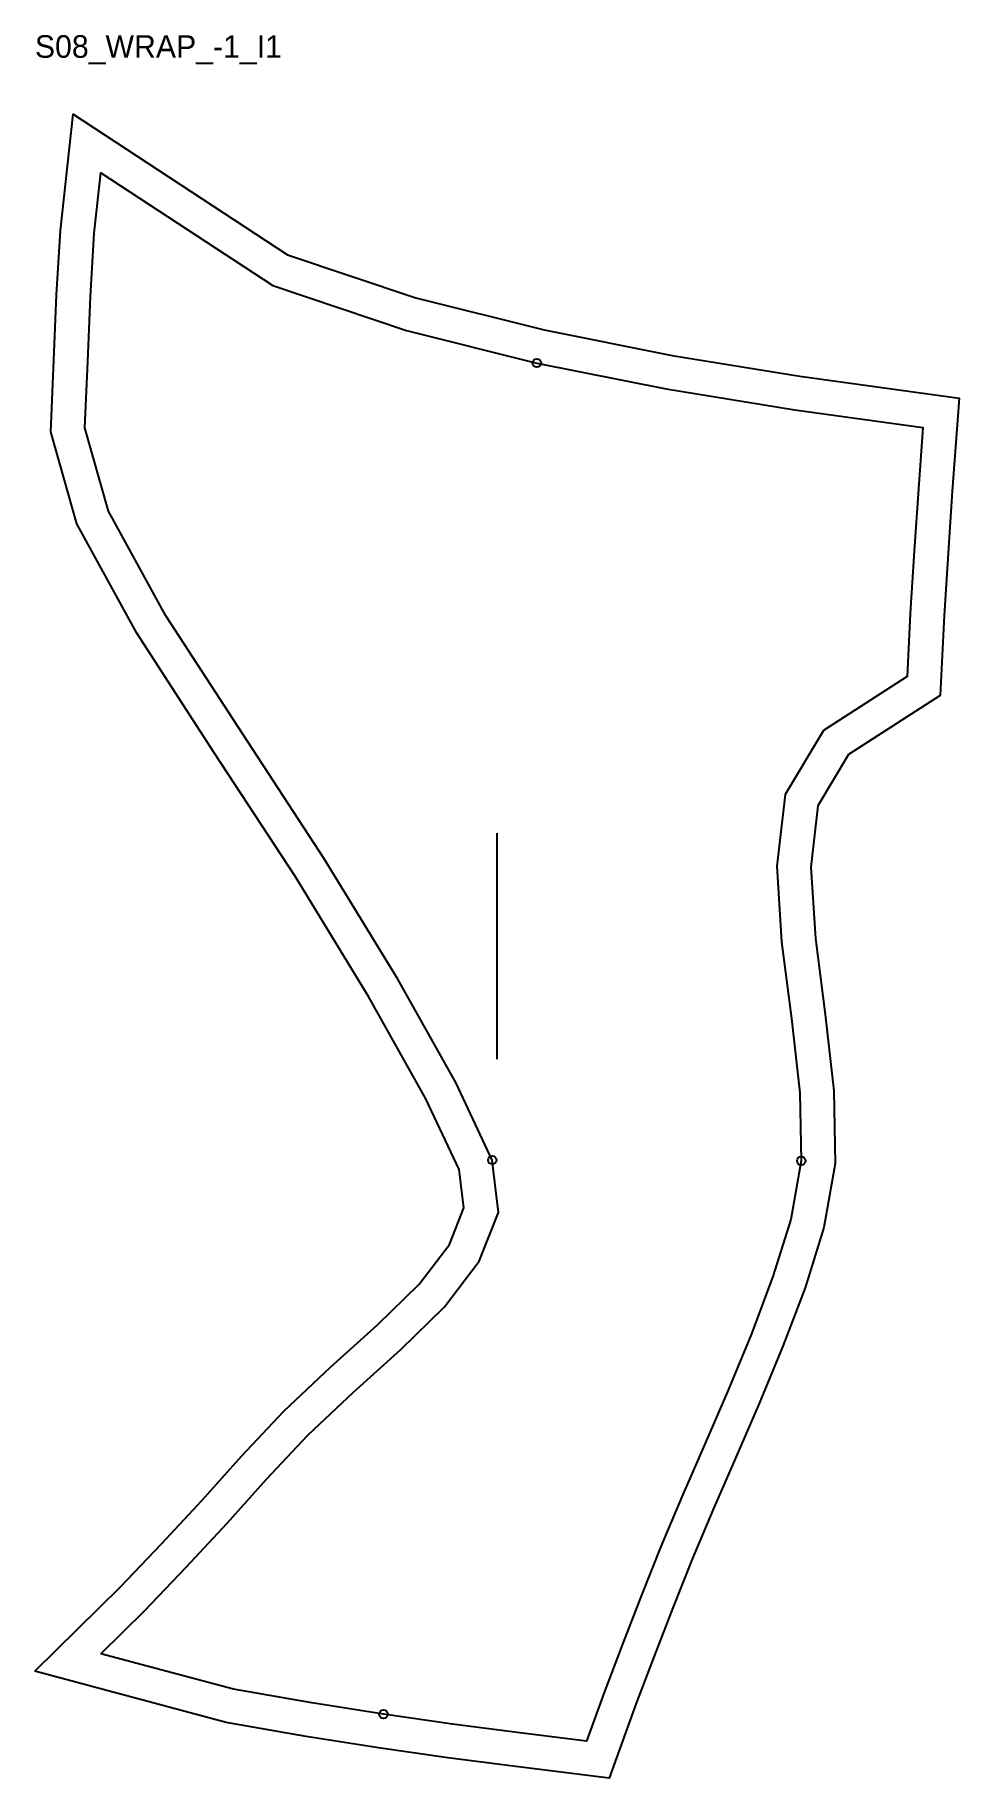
# Model space of a CAD drawing. Header units: millimetres. Extents: x -23 to 304, y -44 to 573.
import ezdxf

# ---------------------------------------------------------------- set-up
doc = ezdxf.new("R2010")
doc.units = ezdxf.units.MM
for name, color, linetype in [('CUT', 1, 'Continuous'), ('GRAIN', 3, 'Continuous'), ('ID', 7, 'Continuous'), ('NOTCH', 2, 'Continuous'), ('SEAM', 5, 'Continuous')]:
    doc.layers.add(name, color=color, linetype=linetype)

msp = doc.modelspace()

# ---------------------------------------------------------------- linework, layer by layer
at = {"layer": 'CUT'}
msp.add_lwpolyline([(-23.33, -6.18), (6.85, 23.63), (21.51, 38.95), (35.81, 54.38), (49.83, 70), (64.7, 85.89), (81.31, 101.52), (97.92, 116.46), (112.63, 130.88), (123.34, 144.93), (128.4, 157.88), (126.84, 171.53), (115.04, 196.54), (94.69, 232.8), (68.89, 275.17), (40.16, 319.06), (12.72, 361.42), (-8.48, 400.11), (-17.69, 432.7), (-16.59, 458.09), (-15.64, 481.26), (-14.3, 504.06), (-9.8, 545.18), (66.1, 495.44), (111.5, 480.19), (156.91, 468.79), (202.14, 459.78), (247.31, 452.4), (303.71, 444.61), (301.3, 411.66), (299.8, 389.73), (298.37, 367.69), (297, 339.3), (264.57, 318.46), (253.77, 300.31), (251.2, 278.59), (252.84, 253.32), (256.31, 226.42), (259.36, 199.42), (259.87, 173.68), (255.89, 150.93), (249.19, 129.65), (241.37, 108.92), (233, 88.7), (224.59, 69.26), (216.59, 50.89), (209.3, 33.5), (202.43, 16.32), (195.76, -0.8), (189.34, -17.88), (179.89, -44.02), (146.81, -39.94), (122.81, -36.78), (98.24, -33.25), (72.66, -29.22), (44.33, -24.28), (-23.33, -6.18)], close=True, dxfattribs=at)
at = {"layer": 'GRAIN'}
msp.add_line((140.19, 210.58), (140.19, 290.58), dxfattribs=at)
at = {"layer": 'NOTCH'}
for centre in [(154.27, 457.08), (138.53, 174.86), (247.85, 174.6), (100.02, -21.38)]:
    msp.add_circle(centre, 1.5, dxfattribs=at)
at = {"layer": 'SEAM'}
msp.add_lwpolyline([(0, 0), (15.41, 15.21), (30.25, 30.73), (44.68, 46.3), (58.68, 61.89), (73.2, 77.41), (89.43, 92.69), (106.14, 107.71), (121.64, 122.92), (133.91, 138.99), (140.67, 156.29), (138.53, 174.86), (125.72, 202.04), (105.05, 238.86), (79.04, 281.57), (50.22, 325.61), (23.03, 367.57), (2.7, 404.68), (-5.62, 434.11), (-4.6, 457.58), (-3.65, 480.67), (-2.34, 503.06), (0, 524.41), (60.82, 484.56), (108.13, 468.66), (154.27, 457.08), (200, 447.98), (245.52, 440.53), (290.92, 434.26), (289.33, 412.51), (287.83, 390.53), (286.39, 368.37), (285.31, 346.05), (255.7, 327.02), (242.16, 304.26), (239.15, 278.91), (240.89, 252.16), (244.4, 224.98), (247.37, 198.63), (247.85, 174.6), (244.2, 153.78), (237.84, 133.57), (230.21, 113.33), (221.94, 93.37), (213.59, 74.03), (205.55, 55.61), (198.2, 38.04), (191.27, 20.73), (184.56, 3.48), (178.08, -13.72), (171.86, -30.94), (148.32, -28.03), (124.44, -24.89), (100.02, -21.38), (74.62, -17.38), (46.91, -12.55)], close=True, dxfattribs=at)

# ---------------------------------------------------------------- texts
at = {"layer": 'ID'}
msp.add_text('S08_WRAP_-1_I1', height=8, dxfattribs=at).set_placement((-23.33, 565.18))

doc.saveas('drawing.dxf')
